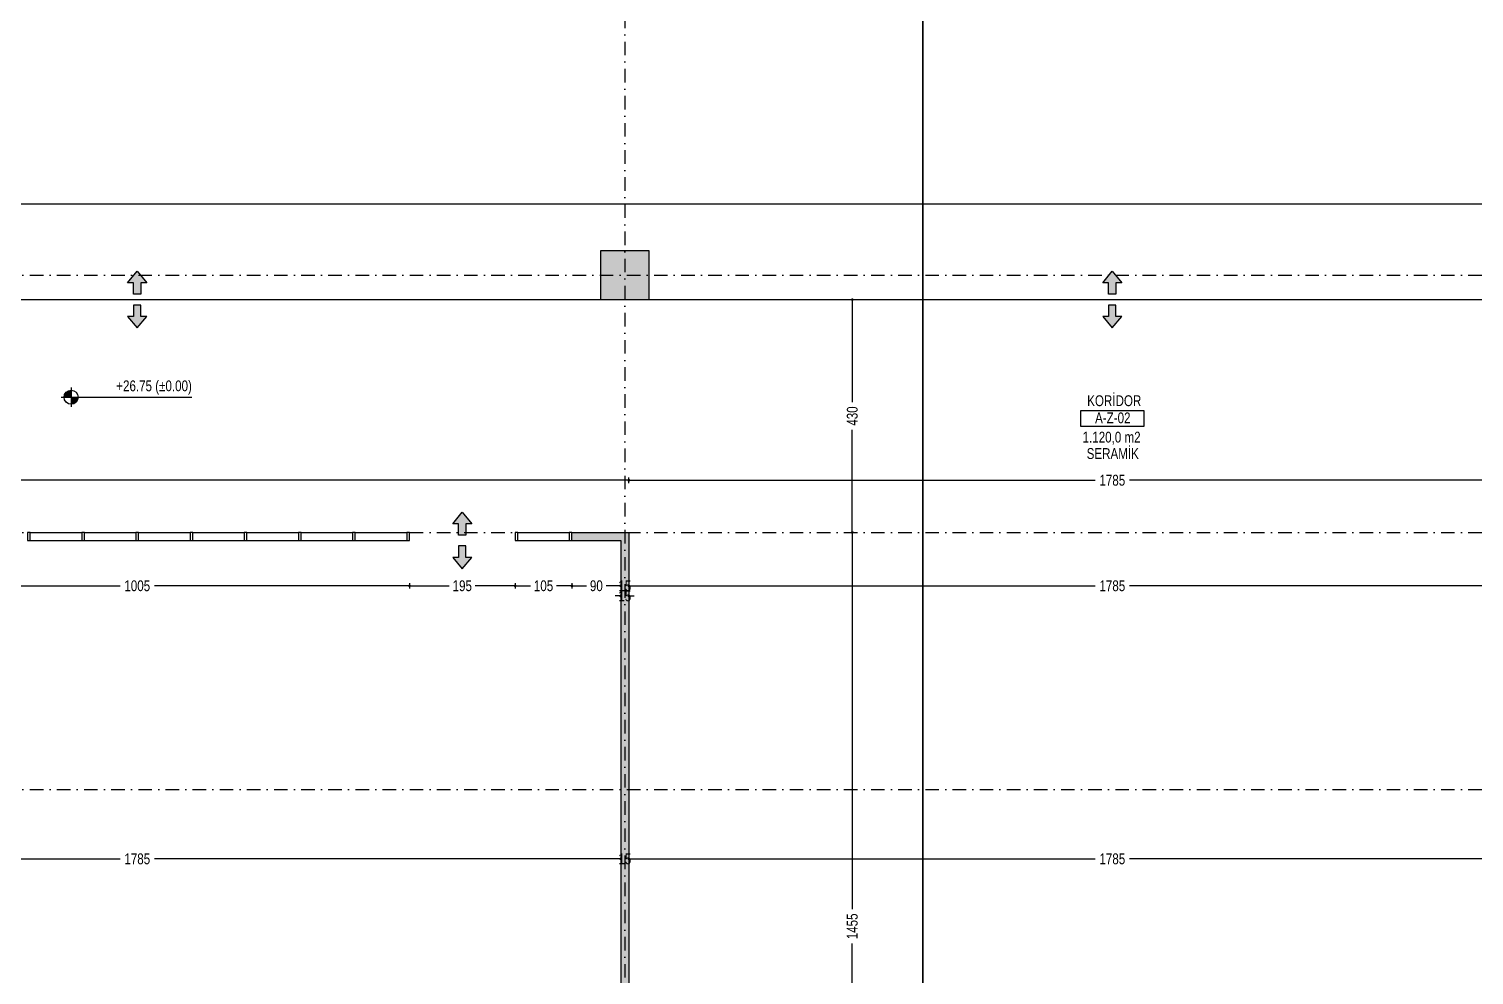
# Model space of a CAD drawing. Header units: centimetres. Extents: x 26569 to 160723, y -3143 to 14565.
# Drawn here: x 55179 to 57847, y 2171 to 3919 of the extents above; entities that cross this region are included whole.
import ezdxf
from ezdxf.enums import TextEntityAlignment as Align

# ---------------------------------------------------------------- set-up
doc = ezdxf.new("R2010")
doc.units = ezdxf.units.CM
doc.header["$LTSCALE"] = 100
doc.linetypes.add('DASHDOT2', pattern=[0.5, 0.25, -0.125, 0, -0.125])
for name, color, linetype in [('A-ANNO-DIMS', 187, 'Continuous'), ('A-ANNO-GRID', 155, 'DASHDOT2'), ('A-ANNO-IDEN', 50, 'Continuous'), ('A-ANNO-TEXT', 50, 'Continuous'), ('A-ELEV-01', 255, 'Continuous'), ('A-GLAZ-FRME', 12, 'Continuous'), ('A-GLAZ-FULL', 130, 'Continuous'), ('A-GLAZ-SILL', 8, 'Continuous'), ('A-WALL', 134, 'Continuous'), ('A-WALL-HTCH', 8, 'Continuous'), ('S-CONC', 5, 'Continuous'), ('S-HTCH', 8, 'Continuous')]:
    doc.layers.add(name, color=color, linetype=linetype)
doc.styles.add('Fields_100', font='act_simplex.shx', dxfattribs={"width": 0.8, "height": 20})
doc.dimstyles.new('FIELDS_100', dxfattribs={"dimscale": 0, "dimtxt": 20, "dimasz": 5, "dimexe": 5, "dimexo": 5, "dimgap": 5, "dimtad": 0, "dimdec": 0, "dimzin": 0, "dimdsep": 46, "dimtxsty": 'Fields_100', "dimblk": 'DOT', "dimcen": 0.09, "dimclrt": 50, "dimadec": 0, "dimazin": 0, "dimtfac": 1, "dimtdec": 0, "dimtix": 1, "dimtofl": 0, "dimtmove": 1, "dimatfit": 3, "dimfxl": 5, "dimfxlon": 1, "dimtolj": 1, "dimtzin": 0, "dimarcsym": 0})

# ---------------------------------------------------------------- blocks, each defined once
blk = doc.blocks.new('Mahal kutusu_100')
at = {"color": 0}
blk.add_lwpolyline([(-58, 30), (58, 30), (58, 0), (-58, 0)], close=True, dxfattribs=at)
at = {"color": 0, "style": 'Fields_100', "width": 0.8}
for tag, p in [('MAHAL', (3.6, 37.9)), ('KOD', (0.9, 6.2)), ('ALAN', (-1.3, -29.4)), ('KAPLAMA', (0.8, -59.7))]:
    blk.add_attdef(tag, text='', height=20, dxfattribs=at).set_placement(p, align=Align.CENTER)
blk = doc.blocks.new('_Dot')
at = {"color": 0, "linetype": 'ByBlock', "lineweight": -2}
blk.add_line((-0.5, 0), (-1, 0), dxfattribs=at)
at = {"color": 0, "linetype": 'ByBlock', "const_width": 0.5}
blk.add_lwpolyline([(-0.25, 0, 1), (0.25, 0, 1)], format="xyb", close=True, dxfattribs=at)
blk = doc.blocks.new('*D382')
at = {"layer": 'A-ANNO-DIMS', "color": 0, "lineweight": -2, "transparency": 16777216}
for p, q in [((56267, 2871.3), (56262, 2871.3)), ((56272, 2876.3), (56272, 2866.3)), ((56287, 2876.3), (56287, 2866.3)), ((56292, 2871.3), (56297, 2871.3))]:
    blk.add_line(p, q, dxfattribs=at)
at = {"layer": 'DEFPOINTS', "color": 0, "transparency": 16777216}
for p in [(56287, 2988.6), (56272, 2973.6), (56287, 2871.3)]:
    blk.add_point(p, dxfattribs=at)
at = {"layer": 'A-ANNO-DIMS', "color": 0, "lineweight": -2, "transparency": 16777216, "xscale": 5, "yscale": 5, "zscale": 5}
blk.add_blockref('_Dot', (56272, 2871.3), dxfattribs=at)
at = {"layer": 'A-ANNO-DIMS', "color": 0, "lineweight": -2, "transparency": 16777216, "xscale": 5, "yscale": 5, "zscale": 5, "rotation": 180}
blk.add_blockref('_Dot', (56287, 2871.3), dxfattribs=at)
at = {"layer": 'A-ANNO-DIMS', "color": 50, "transparency": 16777216, "insert": (56279.5, 2871.3), "char_height": 20, "attachment_point": 5, "style": 'Fields_100'}
blk.add_mtext('\\A1;15', dxfattribs=at)
blk = doc.blocks.new('*D151')
at = {"layer": 'A-ANNO-DIMS', "color": 0, "lineweight": -2, "transparency": 16777216}
for p, q in [((56694.5, 2988.6), (56704.5, 2988.6)), ((56699.5, 2983.6), (56699.5, 2292.8)), ((56699.5, 1538.6), (56699.5, 2229.4)), ((56694.5, 1533.6), (56704.5, 1533.6))]:
    blk.add_line(p, q, dxfattribs=at)
at = {"layer": 'DEFPOINTS', "color": 0, "transparency": 16777216}
for p in [(56287, 2988.6), (56699.5, 2988.6), (56622, 1533.6)]:
    blk.add_point(p, dxfattribs=at)
at = {"layer": 'A-ANNO-DIMS', "color": 0, "lineweight": -2, "transparency": 16777216, "xscale": 5, "yscale": 5, "zscale": 5}
for p, rotation in [((56699.5, 2988.6), 90), ((56699.5, 1533.6), 270)]:
    blk.add_blockref('_Dot', p, dxfattribs=dict(at, rotation=rotation))
at = {"layer": 'A-ANNO-DIMS', "color": 50, "transparency": 16777216, "insert": (56699.5, 2261.1), "char_height": 20, "attachment_point": 5, "rotation": 90, "style": 'Fields_100'}
blk.add_mtext('\\A1;1455', dxfattribs=at)
blk = doc.blocks.new('*D388')
at = {"layer": 'A-ANNO-DIMS', "color": 0, "lineweight": -2, "transparency": 16777216}
for p, q in [((56694.5, 3418.6), (56704.5, 3418.6)), ((56699.5, 3413.6), (56699.5, 3229.2)), ((56699.5, 2993.6), (56699.5, 3178)), ((56694.5, 2988.6), (56704.5, 2988.6))]:
    blk.add_line(p, q, dxfattribs=at)
at = {"layer": 'DEFPOINTS', "color": 0, "transparency": 16777216}
for p in [(56374.5, 3418.6), (56699.5, 3418.6), (56337, 2988.6)]:
    blk.add_point(p, dxfattribs=at)
at = {"layer": 'A-ANNO-DIMS', "color": 0, "lineweight": -2, "transparency": 16777216, "xscale": 5, "yscale": 5, "zscale": 5}
for p, rotation in [((56699.5, 3418.6), 90), ((56699.5, 2988.6), 270)]:
    blk.add_blockref('_Dot', p, dxfattribs=dict(at, rotation=rotation))
at = {"layer": 'A-ANNO-DIMS', "color": 50, "transparency": 16777216, "insert": (56699.5, 3203.6), "char_height": 20, "attachment_point": 5, "rotation": 90, "style": 'Fields_100'}
blk.add_mtext('\\A1;430', dxfattribs=at)
blk = doc.blocks.new('*D373')
at = {"layer": 'A-ANNO-DIMS', "color": 0, "lineweight": -2, "transparency": 16777216}
for p, q in [((52619.5, 3079.9), (52619.5, 3089.9)), ((52624.5, 3084.9), (54420, 3084.9)), ((56282, 3084.9), (54486.4, 3084.9)), ((56287, 3079.9), (56287, 3089.9))]:
    blk.add_line(p, q, dxfattribs=at)
at = {"layer": 'DEFPOINTS', "color": 0, "transparency": 16777216}
for p in [(56287, 3084.9), (52619.5, 2988.6), (56287, 2988.6)]:
    blk.add_point(p, dxfattribs=at)
at = {"layer": 'A-ANNO-DIMS', "color": 0, "lineweight": -2, "transparency": 16777216, "xscale": 5, "yscale": 5, "zscale": 5, "rotation": 180}
blk.add_blockref('_Dot', (52619.5, 3084.9), dxfattribs=at)
at = {"layer": 'A-ANNO-DIMS', "color": 0, "lineweight": -2, "transparency": 16777216, "xscale": 5, "yscale": 5, "zscale": 5}
blk.add_blockref('_Dot', (56287, 3084.9), dxfattribs=at)
at = {"layer": 'A-ANNO-DIMS', "color": 50, "transparency": 16777216, "insert": (54453.2, 3084.9), "char_height": 20, "attachment_point": 5, "style": 'Fields_100'}
blk.add_mtext('\\A1;3668', dxfattribs=at)
blk = doc.blocks.new('*D132')
at = {"layer": 'A-ANNO-DIMS', "color": 0, "lineweight": -2, "transparency": 16777216}
for p, q in [((56287, 3079.9), (56287, 3089.9)), ((56292, 3084.9), (57147.8, 3084.9)), ((58067, 3084.9), (57211.1, 3084.9)), ((58072, 3079.9), (58072, 3089.9))]:
    blk.add_line(p, q, dxfattribs=at)
at = {"layer": 'DEFPOINTS', "color": 0, "transparency": 16777216}
for p in [(58072, 3084.9), (56287, 2988.6), (58072, 2988.6)]:
    blk.add_point(p, dxfattribs=at)
at = {"layer": 'A-ANNO-DIMS', "color": 0, "lineweight": -2, "transparency": 16777216, "xscale": 5, "yscale": 5, "zscale": 5, "rotation": 180}
blk.add_blockref('_Dot', (56287, 3084.9), dxfattribs=at)
at = {"layer": 'A-ANNO-DIMS', "color": 0, "lineweight": -2, "transparency": 16777216, "xscale": 5, "yscale": 5, "zscale": 5}
blk.add_blockref('_Dot', (58072, 3084.9), dxfattribs=at)
at = {"layer": 'A-ANNO-DIMS', "color": 50, "transparency": 16777216, "insert": (57179.5, 3084.9), "char_height": 20, "attachment_point": 5, "style": 'Fields_100'}
blk.add_mtext('\\A1;1785', dxfattribs=at)
blk = doc.blocks.new('*D307')
at = {"layer": 'A-ANNO-DIMS', "color": 0, "lineweight": -2, "transparency": 16777216}
for p, q in [((54554.5, 1514.5), (54554.5, 1504.5)), ((54559.5, 1509.5), (55383.1, 1509.5)), ((56267, 1509.5), (55443.4, 1509.5)), ((56272, 1514.5), (56272, 1504.5))]:
    blk.add_line(p, q, dxfattribs=at)
at = {"layer": 'DEFPOINTS', "color": 0, "transparency": 16777216}
for p in [(56272, 2973.6), (54554.5, 1593.6), (56272, 1509.5)]:
    blk.add_point(p, dxfattribs=at)
at = {"layer": 'A-ANNO-DIMS', "color": 0, "lineweight": -2, "transparency": 16777216, "xscale": 5, "yscale": 5, "zscale": 5, "rotation": 180}
blk.add_blockref('_Dot', (54554.5, 1509.5), dxfattribs=at)
at = {"layer": 'A-ANNO-DIMS', "color": 0, "lineweight": -2, "transparency": 16777216, "xscale": 5, "yscale": 5, "zscale": 5}
blk.add_blockref('_Dot', (56272, 1509.5), dxfattribs=at)
at = {"layer": 'A-ANNO-DIMS', "color": 50, "transparency": 16777216, "insert": (55413.2, 1509.5), "char_height": 20, "attachment_point": 5, "style": 'Fields_100'}
blk.add_mtext('\\A1;1718', dxfattribs=at)
blk = doc.blocks.new('*D84')
at = {"layer": 'A-ANNO-DIMS', "color": 0, "lineweight": -2, "transparency": 16777216}
for p, q in [((54487, 2390.7), (54487, 2380.7)), ((54492, 2385.7), (55347.8, 2385.7)), ((56267, 2385.7), (55411.1, 2385.7)), ((56272, 2390.7), (56272, 2380.7))]:
    blk.add_line(p, q, dxfattribs=at)
at = {"layer": 'DEFPOINTS', "color": 0, "transparency": 16777216}
for p in [(56272, 2973.6), (54487, 2528.6), (56272, 2385.7)]:
    blk.add_point(p, dxfattribs=at)
at = {"layer": 'A-ANNO-DIMS', "color": 0, "lineweight": -2, "transparency": 16777216, "xscale": 5, "yscale": 5, "zscale": 5, "rotation": 180}
blk.add_blockref('_Dot', (54487, 2385.7), dxfattribs=at)
at = {"layer": 'A-ANNO-DIMS', "color": 0, "lineweight": -2, "transparency": 16777216, "xscale": 5, "yscale": 5, "zscale": 5}
blk.add_blockref('_Dot', (56272, 2385.7), dxfattribs=at)
at = {"layer": 'A-ANNO-DIMS', "color": 50, "transparency": 16777216, "insert": (55379.5, 2385.7), "char_height": 20, "attachment_point": 5, "style": 'Fields_100'}
blk.add_mtext('\\A1;1785', dxfattribs=at)
blk = doc.blocks.new('*D85')
at = {"layer": 'A-ANNO-DIMS', "color": 0, "lineweight": -2, "transparency": 16777216}
for p, q in [((56267, 2385.7), (56262, 2385.7)), ((56272, 2390.7), (56272, 2380.7)), ((56287, 2390.7), (56287, 2380.7)), ((56292, 2385.7), (56297, 2385.7))]:
    blk.add_line(p, q, dxfattribs=at)
at = {"layer": 'DEFPOINTS', "color": 0, "transparency": 16777216}
for p in [(56287, 2988.6), (56272, 2973.6), (56287, 2385.7)]:
    blk.add_point(p, dxfattribs=at)
at = {"layer": 'A-ANNO-DIMS', "color": 0, "lineweight": -2, "transparency": 16777216, "xscale": 5, "yscale": 5, "zscale": 5}
blk.add_blockref('_Dot', (56272, 2385.7), dxfattribs=at)
at = {"layer": 'A-ANNO-DIMS', "color": 0, "lineweight": -2, "transparency": 16777216, "xscale": 5, "yscale": 5, "zscale": 5, "rotation": 180}
blk.add_blockref('_Dot', (56287, 2385.7), dxfattribs=at)
at = {"layer": 'A-ANNO-DIMS', "color": 50, "transparency": 16777216, "insert": (56279.5, 2385.7), "char_height": 20, "attachment_point": 5, "style": 'Fields_100'}
blk.add_mtext('\\A1;15', dxfattribs=at)
blk = doc.blocks.new('*D86')
at = {"layer": 'A-ANNO-DIMS', "color": 0, "lineweight": -2, "transparency": 16777216}
for p, q in [((56287, 2390.7), (56287, 2380.7)), ((56292, 2385.7), (57147.8, 2385.7)), ((58067, 2385.7), (57211.1, 2385.7)), ((58072, 2390.7), (58072, 2380.7))]:
    blk.add_line(p, q, dxfattribs=at)
at = {"layer": 'DEFPOINTS', "color": 0, "transparency": 16777216}
for p in [(56287, 2988.6), (58072, 2988.6), (58072, 2385.7)]:
    blk.add_point(p, dxfattribs=at)
at = {"layer": 'A-ANNO-DIMS', "color": 0, "lineweight": -2, "transparency": 16777216, "xscale": 5, "yscale": 5, "zscale": 5, "rotation": 180}
blk.add_blockref('_Dot', (56287, 2385.7), dxfattribs=at)
at = {"layer": 'A-ANNO-DIMS', "color": 0, "lineweight": -2, "transparency": 16777216, "xscale": 5, "yscale": 5, "zscale": 5}
blk.add_blockref('_Dot', (58072, 2385.7), dxfattribs=at)
at = {"layer": 'A-ANNO-DIMS', "color": 50, "transparency": 16777216, "insert": (57179.5, 2385.7), "char_height": 20, "attachment_point": 5, "style": 'Fields_100'}
blk.add_mtext('\\A1;1785', dxfattribs=at)
blk = doc.blocks.new('*D237')
at = {"layer": 'A-ANNO-DIMS', "color": 0, "lineweight": -2, "transparency": 16777216}
for p, q in [((54877, 2895), (54877, 2885)), ((54882, 2890), (55347.8, 2890)), ((55877, 2890), (55411.1, 2890)), ((55882, 2895), (55882, 2885))]:
    blk.add_line(p, q, dxfattribs=at)
at = {"layer": 'DEFPOINTS', "color": 0, "transparency": 16777216}
for p in [(54877, 2973.6), (55882, 2973.6), (55882, 2890)]:
    blk.add_point(p, dxfattribs=at)
at = {"layer": 'A-ANNO-DIMS', "color": 0, "lineweight": -2, "transparency": 16777216, "xscale": 5, "yscale": 5, "zscale": 5, "rotation": 180}
blk.add_blockref('_Dot', (54877, 2890), dxfattribs=at)
at = {"layer": 'A-ANNO-DIMS', "color": 0, "lineweight": -2, "transparency": 16777216, "xscale": 5, "yscale": 5, "zscale": 5}
blk.add_blockref('_Dot', (55882, 2890), dxfattribs=at)
at = {"layer": 'A-ANNO-DIMS', "color": 50, "transparency": 16777216, "insert": (55379.5, 2890), "char_height": 20, "attachment_point": 5, "style": 'Fields_100'}
blk.add_mtext('\\A1;1005', dxfattribs=at)
blk = doc.blocks.new('*D238')
at = {"layer": 'A-ANNO-DIMS', "color": 0, "lineweight": -2, "transparency": 16777216}
for p, q in [((55882, 2895), (55882, 2885)), ((55887, 2890), (55955.4, 2890)), ((56072, 2890), (56003.5, 2890)), ((56077, 2895), (56077, 2885))]:
    blk.add_line(p, q, dxfattribs=at)
at = {"layer": 'DEFPOINTS', "color": 0, "transparency": 16777216}
for p in [(55882, 2973.6), (56077, 2973.6), (56077, 2890)]:
    blk.add_point(p, dxfattribs=at)
at = {"layer": 'A-ANNO-DIMS', "color": 0, "lineweight": -2, "transparency": 16777216, "xscale": 5, "yscale": 5, "zscale": 5, "rotation": 180}
blk.add_blockref('_Dot', (55882, 2890), dxfattribs=at)
at = {"layer": 'A-ANNO-DIMS', "color": 0, "lineweight": -2, "transparency": 16777216, "xscale": 5, "yscale": 5, "zscale": 5}
blk.add_blockref('_Dot', (56077, 2890), dxfattribs=at)
at = {"layer": 'A-ANNO-DIMS', "color": 50, "transparency": 16777216, "insert": (55979.5, 2890), "char_height": 20, "attachment_point": 5, "style": 'Fields_100'}
blk.add_mtext('\\A1;195', dxfattribs=at)
blk = doc.blocks.new('*D239')
at = {"layer": 'A-ANNO-DIMS', "color": 0, "lineweight": -2, "transparency": 16777216}
for p, q in [((56077, 2895), (56077, 2885)), ((56082, 2890), (56105.4, 2890)), ((56177, 2890), (56153.5, 2890)), ((56182, 2895), (56182, 2885))]:
    blk.add_line(p, q, dxfattribs=at)
at = {"layer": 'DEFPOINTS', "color": 0, "transparency": 16777216}
for p in [(56077, 2973.6), (56182, 2973.6), (56182, 2890)]:
    blk.add_point(p, dxfattribs=at)
at = {"layer": 'A-ANNO-DIMS', "color": 0, "lineweight": -2, "transparency": 16777216, "xscale": 5, "yscale": 5, "zscale": 5, "rotation": 180}
blk.add_blockref('_Dot', (56077, 2890), dxfattribs=at)
at = {"layer": 'A-ANNO-DIMS', "color": 0, "lineweight": -2, "transparency": 16777216, "xscale": 5, "yscale": 5, "zscale": 5}
blk.add_blockref('_Dot', (56182, 2890), dxfattribs=at)
at = {"layer": 'A-ANNO-DIMS', "color": 50, "transparency": 16777216, "insert": (56129.5, 2890), "char_height": 20, "attachment_point": 5, "style": 'Fields_100'}
blk.add_mtext('\\A1;105', dxfattribs=at)
blk = doc.blocks.new('*D240')
at = {"layer": 'A-ANNO-DIMS', "color": 0, "lineweight": -2, "transparency": 16777216}
for p, q in [((56182, 2895), (56182, 2885)), ((56187, 2890), (56209, 2890)), ((56267, 2890), (56244.9, 2890)), ((56272, 2895), (56272, 2885))]:
    blk.add_line(p, q, dxfattribs=at)
at = {"layer": 'DEFPOINTS', "color": 0, "transparency": 16777216}
for p in [(56182, 2973.6), (56272, 2973.6), (56272, 2890)]:
    blk.add_point(p, dxfattribs=at)
at = {"layer": 'A-ANNO-DIMS', "color": 0, "lineweight": -2, "transparency": 16777216, "xscale": 5, "yscale": 5, "zscale": 5, "rotation": 180}
blk.add_blockref('_Dot', (56182, 2890), dxfattribs=at)
at = {"layer": 'A-ANNO-DIMS', "color": 0, "lineweight": -2, "transparency": 16777216, "xscale": 5, "yscale": 5, "zscale": 5}
blk.add_blockref('_Dot', (56272, 2890), dxfattribs=at)
at = {"layer": 'A-ANNO-DIMS', "color": 50, "transparency": 16777216, "insert": (56227, 2890), "char_height": 20, "attachment_point": 5, "style": 'Fields_100'}
blk.add_mtext('\\A1;90', dxfattribs=at)
blk = doc.blocks.new('*D73')
at = {"layer": 'A-ANNO-DIMS', "color": 0, "lineweight": -2, "transparency": 16777216}
for p, q in [((56267, 2890), (56262, 2890)), ((56272, 2895), (56272, 2885)), ((56287, 2895), (56287, 2885)), ((56292, 2890), (56297, 2890))]:
    blk.add_line(p, q, dxfattribs=at)
at = {"layer": 'DEFPOINTS', "color": 0, "transparency": 16777216}
for p in [(56287, 2988.6), (56272, 2973.6), (56287, 2890)]:
    blk.add_point(p, dxfattribs=at)
at = {"layer": 'A-ANNO-DIMS', "color": 0, "lineweight": -2, "transparency": 16777216, "xscale": 5, "yscale": 5, "zscale": 5}
blk.add_blockref('_Dot', (56272, 2890), dxfattribs=at)
at = {"layer": 'A-ANNO-DIMS', "color": 0, "lineweight": -2, "transparency": 16777216, "xscale": 5, "yscale": 5, "zscale": 5, "rotation": 180}
blk.add_blockref('_Dot', (56287, 2890), dxfattribs=at)
at = {"layer": 'A-ANNO-DIMS', "color": 50, "transparency": 16777216, "insert": (56279.5, 2890), "char_height": 20, "attachment_point": 5, "style": 'Fields_100'}
blk.add_mtext('\\A1;15', dxfattribs=at)
blk = doc.blocks.new('*D74')
at = {"layer": 'A-ANNO-DIMS', "color": 0, "lineweight": -2, "transparency": 16777216}
for p, q in [((56287, 2895), (56287, 2885)), ((56292, 2890), (57147.8, 2890)), ((58067, 2890), (57211.1, 2890)), ((58072, 2895), (58072, 2885))]:
    blk.add_line(p, q, dxfattribs=at)
at = {"layer": 'DEFPOINTS', "color": 0, "transparency": 16777216}
for p in [(56287, 2988.6), (58072, 2988.6), (58072, 2890)]:
    blk.add_point(p, dxfattribs=at)
at = {"layer": 'A-ANNO-DIMS', "color": 0, "lineweight": -2, "transparency": 16777216, "xscale": 5, "yscale": 5, "zscale": 5, "rotation": 180}
blk.add_blockref('_Dot', (56287, 2890), dxfattribs=at)
at = {"layer": 'A-ANNO-DIMS', "color": 0, "lineweight": -2, "transparency": 16777216, "xscale": 5, "yscale": 5, "zscale": 5}
blk.add_blockref('_Dot', (58072, 2890), dxfattribs=at)
at = {"layer": 'A-ANNO-DIMS', "color": 50, "transparency": 16777216, "insert": (57179.5, 2890), "char_height": 20, "attachment_point": 5, "style": 'Fields_100'}
blk.add_mtext('\\A1;1785', dxfattribs=at)
blk = doc.blocks.new('*D409')
at = {"layer": 'A-ANNO-DIMS', "color": 0, "lineweight": -2, "transparency": 16777216}
for p, q in [((52634.5, 3590.2), (52634.5, 3600.2)), ((52639.5, 3595.2), (61640.2, 3595.2)), ((70719.5, 3595.2), (61718.8, 3595.2)), ((70724.5, 3590.2), (70724.5, 3600.2))]:
    blk.add_line(p, q, dxfattribs=at)
at = {"layer": 'DEFPOINTS', "color": 0, "transparency": 16777216}
for p in [(70724.5, 3595.2), (52634.5, 3418.6), (70724.5, 3418.6)]:
    blk.add_point(p, dxfattribs=at)
at = {"layer": 'A-ANNO-DIMS', "color": 0, "lineweight": -2, "transparency": 16777216, "xscale": 5, "yscale": 5, "zscale": 5, "rotation": 180}
blk.add_blockref('_Dot', (52634.5, 3595.2), dxfattribs=at)
at = {"layer": 'A-ANNO-DIMS', "color": 0, "lineweight": -2, "transparency": 16777216, "xscale": 5, "yscale": 5, "zscale": 5}
blk.add_blockref('_Dot', (70724.5, 3595.2), dxfattribs=at)
at = {"layer": 'A-ANNO-DIMS', "color": 50, "transparency": 16777216, "insert": (61679.5, 3595.2), "char_height": 20, "attachment_point": 5, "style": 'Fields_100'}
blk.add_mtext('\\A1;18090', dxfattribs=at)

msp = doc.modelspace()

# ---------------------------------------------------------------- hatches: boundary and pattern name
at = {"layer": 'A-ANNO-DIMS'}
h = msp.add_hatch(color=256, dxfattribs=at)
h.paths.add_polyline_path([(55257.34, 3251.35, 0.4142136), (55244.34, 3238.35), (55257.34, 3238.35)])
h.paths.add_polyline_path([(55270.34, 3238.35), (55257.34, 3238.35), (55257.34, 3225.35, 0.4142136)])
at = {"layer": 'A-ANNO-TEXT'}
h = msp.add_hatch(color=256, dxfattribs=at)
h.dxf.hatch_style = 1
h.paths.add_polyline_path([(55379.48, 3470.89), (55397.18, 3449.74), (55386.21, 3449.74), (55386.21, 3428.59), (55372.74, 3428.59), (55372.74, 3449.74), (55361.77, 3449.74)])
h = msp.add_hatch(color=256, dxfattribs=at)
h.dxf.hatch_style = 1
h.paths.add_polyline_path([(57179.48, 3470.89), (57197.18, 3449.74), (57186.21, 3449.74), (57186.21, 3428.59), (57172.74, 3428.59), (57172.74, 3449.74), (57161.77, 3449.74)])
h = msp.add_hatch(color=256, dxfattribs=at)
h.dxf.hatch_style = 1
h.paths.add_polyline_path([(55379.48, 3366.29), (55397.18, 3387.44), (55386.21, 3387.44), (55386.21, 3408.59), (55372.74, 3408.59), (55372.74, 3387.44), (55361.77, 3387.44)])
h = msp.add_hatch(color=256, dxfattribs=at)
h.dxf.hatch_style = 1
h.paths.add_polyline_path([(57179.48, 3366.29), (57197.18, 3387.44), (57186.21, 3387.44), (57186.21, 3408.59), (57172.74, 3408.59), (57172.74, 3387.44), (57161.77, 3387.44)])
h = msp.add_hatch(color=256, dxfattribs=at)
h.dxf.hatch_style = 1
h.paths.add_polyline_path([(55979.48, 3025.89), (55997.18, 3004.74), (55986.21, 3004.74), (55986.21, 2983.59), (55972.74, 2983.59), (55972.74, 3004.74), (55961.77, 3004.74)])
h = msp.add_hatch(color=256, dxfattribs=at)
h.dxf.hatch_style = 1
h.paths.add_polyline_path([(55979.48, 2921.29), (55997.18, 2942.44), (55986.21, 2942.44), (55986.21, 2963.59), (55972.74, 2963.59), (55972.74, 2942.44), (55961.77, 2942.44)])
at = {"layer": 'A-WALL-HTCH'}
h = msp.add_hatch(dxfattribs=at)
h.set_pattern_fill('DASH', color=256)
h.set_pattern_definition([(0, (47544.2896, 54361.0323), (3.175, 3.175), [3.175, -3.175])])
h.paths.add_polyline_path([(56181.98, 2988.59), (56286.98, 2988.59), (56286.98, 1608.59), (56271.98, 1608.59), (56271.98, 2973.59), (56181.98, 2973.59)])
at = {"layer": 'S-HTCH'}
h = msp.add_hatch(dxfattribs=at)
h.set_pattern_fill('ANSI33', color=256)
h.set_pattern_definition([(45, (47244.2896, 5721.5606), (-4.490128, 4.490128), []), (45, (47248.78, 5721.5606), (-4.490128, 4.490128), [3.175, -1.5875])])
h.paths.add_polyline_path([(63434.48, 1518.59), (63524.48, 1518.59), (63524.48, 1608.59), (63434.48, 1608.59)])
h.paths.add_polyline_path([(63434.48, 7218.59), (63524.48, 7218.59), (63524.48, 7308.59), (63434.48, 7308.59)])
h.paths.add_polyline_path([(61634.48, 1518.59), (61724.48, 1518.59), (61724.48, 1608.59), (61634.48, 1608.59)])
h.paths.add_polyline_path([(58034.48, 1518.59), (58124.48, 1518.59), (58124.48, 1608.59), (58034.48, 1608.59)])
h.paths.add_polyline_path([(61634.48, 7218.59), (61724.48, 7218.59), (61724.48, 7308.59), (61634.48, 7308.59)])
h.paths.add_polyline_path([(58034.48, 7218.59), (58124.48, 7218.59), (58124.48, 7308.59), (58034.48, 7308.59)])
h.paths.add_polyline_path([(63434.48, 3418.59), (63524.48, 3418.59), (63524.48, 3508.59), (63434.48, 3508.59)])
h.paths.add_polyline_path([(63434.48, 5318.59), (63524.48, 5318.59), (63524.48, 5408.59), (63434.48, 5408.59)])
h.paths.add_polyline_path([(61634.48, 3418.59), (61724.48, 3418.59), (61724.48, 3508.59), (61634.48, 3508.59)])
h.paths.add_polyline_path([(58034.48, 3418.59), (58124.48, 3418.59), (58124.48, 3508.59), (58034.48, 3508.59)])
h.paths.add_polyline_path([(61634.48, 5318.59), (61724.48, 5318.59), (61724.48, 5408.59), (61634.48, 5408.59)])
h.paths.add_polyline_path([(58034.48, 5318.59), (58124.48, 5318.59), (58124.48, 5408.59), (58034.48, 5408.59)])
h.paths.add_polyline_path([(68834.48, 3418.59), (68924.48, 3418.59), (68924.48, 3508.59), (68834.48, 3508.59)])
h.paths.add_polyline_path([(68834.48, 5318.59), (68924.48, 5318.59), (68924.48, 5408.59), (68834.48, 5408.59)])
h.paths.add_polyline_path([(67034.48, 3418.59), (67124.48, 3418.59), (67124.48, 3508.59), (67034.48, 3508.59)])
h.paths.add_polyline_path([(67034.48, 5318.59), (67124.48, 5318.59), (67124.48, 5408.59), (67034.48, 5408.59)])
h.paths.add_polyline_path([(65234.48, 3418.59), (65324.48, 3418.59), (65324.48, 3508.59), (65234.48, 3508.59)])
h.paths.add_polyline_path([(65234.48, 5318.59), (65324.48, 5318.59), (65324.48, 5408.59), (65234.48, 5408.59)])
h.paths.add_polyline_path([(61534.48, 3418.59), (61624.48, 3418.59), (61624.48, 3508.59), (61534.48, 3508.59)])
h.paths.add_polyline_path([(61534.48, 5318.59), (61624.48, 5318.59), (61624.48, 5408.59), (61534.48, 5408.59)])
h.paths.add_polyline_path([(59834.48, 3418.59), (59924.48, 3418.59), (59924.48, 3508.59), (59834.48, 3508.59)])
h.paths.add_polyline_path([(59834.48, 5318.59), (59924.48, 5318.59), (59924.48, 5408.59), (59834.48, 5408.59)])
h.paths.add_polyline_path([(56234.48, 3418.59), (56324.48, 3418.59), (56324.48, 3508.59), (56234.48, 3508.59)])
h.paths.add_polyline_path([(56234.48, 5318.59), (56324.48, 5318.59), (56324.48, 5408.59), (56234.48, 5408.59)])
h.paths.add_polyline_path([(54434.48, 3418.59), (54524.48, 3418.59), (54524.48, 3508.59), (54434.48, 3508.59)])
h.paths.add_polyline_path([(54434.48, 5318.59), (54524.48, 5318.59), (54524.48, 5408.59), (54434.48, 5408.59)])
h.paths.add_polyline_path([(52634.48, 3418.59), (52724.48, 3418.59), (52724.48, 3508.59), (52634.48, 3508.59)])
h.paths.add_polyline_path([(52634.48, 5318.59), (52724.48, 5318.59), (52724.48, 5408.59), (52634.48, 5408.59)])
h.paths.add_polyline_path([(70634.48, 5318.59), (70724.48, 5318.59), (70724.48, 5408.59), (70634.48, 5408.59)])
h.paths.add_polyline_path([(70634.48, 3418.59), (70724.48, 3418.59), (70724.48, 3508.59), (70634.48, 3508.59)])
h.paths.add_polyline_path([(70634.48, 1518.59), (70724.48, 1518.59), (70724.48, 1608.59), (70634.48, 1608.59)])
h.paths.add_polyline_path([(68834.48, 1518.59), (68924.48, 1518.59), (68924.48, 1608.59), (68834.48, 1608.59)])
h.paths.add_polyline_path([(67034.48, 1518.59), (67124.48, 1518.59), (67124.48, 1608.59), (67034.48, 1608.59)])
h.paths.add_polyline_path([(65234.48, 1518.59), (65324.48, 1518.59), (65324.48, 1608.59), (65234.48, 1608.59)])
h.paths.add_polyline_path([(61534.48, 1518.59), (61624.48, 1518.59), (61624.48, 1608.59), (61534.48, 1608.59)])
h.paths.add_polyline_path([(59834.48, 1518.59), (59924.48, 1518.59), (59924.48, 1608.59), (59834.48, 1608.59)])
h.paths.add_polyline_path([(56234.48, 1518.59), (56324.48, 1518.59), (56324.48, 1608.59), (56234.48, 1608.59)])
h.paths.add_polyline_path([(54434.48, 1518.59), (54524.48, 1518.59), (54524.48, 1608.59), (54434.48, 1608.59)])
h.paths.add_polyline_path([(52634.48, 1518.59), (52724.48, 1518.59), (52724.48, 1608.59), (52634.48, 1608.59)])
h.paths.add_polyline_path([(70634.48, 7218.59), (70724.48, 7218.59), (70724.48, 7308.59), (70634.48, 7308.59)])
h.paths.add_polyline_path([(68834.48, 7218.59), (68924.48, 7218.59), (68924.48, 7308.59), (68834.48, 7308.59)])
h.paths.add_polyline_path([(67034.48, 7218.59), (67124.48, 7218.59), (67124.48, 7308.59), (67034.48, 7308.59)])
h.paths.add_polyline_path([(65234.48, 7218.59), (65324.48, 7218.59), (65324.48, 7308.59), (65234.48, 7308.59)])
h.paths.add_polyline_path([(61534.48, 7218.59), (61624.48, 7218.59), (61624.48, 7308.59), (61534.48, 7308.59)])
h.paths.add_polyline_path([(59834.48, 7218.59), (59924.48, 7218.59), (59924.48, 7308.59), (59834.48, 7308.59)])
h.paths.add_polyline_path([(56234.48, 7218.59), (56324.48, 7218.59), (56324.48, 7308.59), (56234.48, 7308.59)])
h.paths.add_polyline_path([(54434.48, 7218.59), (54524.48, 7218.59), (54524.48, 7308.59), (54434.48, 7308.59)])
h.paths.add_polyline_path([(52634.48, 7218.59), (52724.48, 7218.59), (52724.48, 7308.59), (52634.48, 7308.59)])

# ---------------------------------------------------------------- linework, layer by layer
at = {"layer": 'A-ANNO-DIMS'}
for p, q in [((55257.34, 3256.35), (55257.34, 3220.35)), ((55239.34, 3238.35), (55480.34, 3238.35))]:
    msp.add_line(p, q, dxfattribs=at)
msp.add_circle((55257.34, 3238.35), 13, dxfattribs=at)
at = {"layer": 'A-ANNO-GRID'}
for p, q in [((56279.48, 8203.59), (56279.48, 1408.59)), ((49419.63, 3463.59), (71224.48, 3463.59)), ((49419.63, 2988.59), (71224.48, 2988.59)), ((49419.63, 2513.59), (71224.48, 2513.59))]:
    msp.add_line(p, q, dxfattribs=at)
at = {"layer": 'A-ANNO-GRID', "const_width": 3}
msp.add_lwpolyline([(56829.48, 8173.59), (56829.48, -2255.98)], dxfattribs=at)
at = {"layer": 'A-ANNO-TEXT'}
for points in [[(55379.48, 3470.89), (55397.18, 3449.74), (55386.21, 3449.74), (55386.21, 3428.59), (55372.74, 3428.59), (55372.74, 3449.74), (55361.77, 3449.74)], [(57179.48, 3470.89), (57197.18, 3449.74), (57186.21, 3449.74), (57186.21, 3428.59), (57172.74, 3428.59), (57172.74, 3449.74), (57161.77, 3449.74)], [(55379.48, 3366.29), (55397.18, 3387.44), (55386.21, 3387.44), (55386.21, 3408.59), (55372.74, 3408.59), (55372.74, 3387.44), (55361.77, 3387.44)], [(57179.48, 3366.29), (57197.18, 3387.44), (57186.21, 3387.44), (57186.21, 3408.59), (57172.74, 3408.59), (57172.74, 3387.44), (57161.77, 3387.44)], [(55979.48, 3025.89), (55997.18, 3004.74), (55986.21, 3004.74), (55986.21, 2983.59), (55972.74, 2983.59), (55972.74, 3004.74), (55961.77, 3004.74)], [(55979.48, 2921.29), (55997.18, 2942.44), (55986.21, 2942.44), (55986.21, 2963.59), (55972.74, 2963.59), (55972.74, 2942.44), (55961.77, 2942.44)]]:
    msp.add_lwpolyline(points, close=True, dxfattribs=at)
at = {"layer": 'A-ELEV-01'}
for p, q in [((54524.48, 3418.59), (56234.48, 3418.59)), ((56324.48, 3418.59), (58034.48, 3418.59))]:
    msp.add_line(p, q, dxfattribs=at)
at = {"layer": 'A-GLAZ-FRME'}
for points in [[(55176.98, 2973.59), (55181.98, 2973.59), (55181.98, 2988.59), (55176.98, 2988.59)], [(55276.98, 2973.59), (55281.98, 2973.59), (55281.98, 2988.59), (55276.98, 2988.59)], [(55376.98, 2973.59), (55381.98, 2973.59), (55381.98, 2988.59), (55376.98, 2988.59)], [(55476.98, 2973.59), (55481.98, 2973.59), (55481.98, 2988.59), (55476.98, 2988.59)], [(55576.98, 2973.59), (55581.98, 2973.59), (55581.98, 2988.59), (55576.98, 2988.59)], [(55676.98, 2973.59), (55681.98, 2973.59), (55681.98, 2988.59), (55676.98, 2988.59)], [(55776.98, 2973.59), (55781.98, 2973.59), (55781.98, 2988.59), (55776.98, 2988.59)], [(55876.98, 2973.59), (55881.98, 2973.59), (55881.98, 2988.59), (55876.98, 2988.59)], [(56076.98, 2973.59), (56081.98, 2973.59), (56081.98, 2988.59), (56076.98, 2988.59)], [(56176.98, 2973.59), (56181.98, 2973.59), (56181.98, 2988.59), (56176.98, 2988.59)]]:
    msp.add_lwpolyline(points, close=True, dxfattribs=at)
at = {"layer": 'A-GLAZ-FULL'}
for p, q in [((55181.98, 2988.59), (55276.98, 2988.59)), ((55281.98, 2988.59), (55376.98, 2988.59)), ((55381.98, 2988.59), (55476.98, 2988.59)), ((55481.98, 2988.59), (55576.98, 2988.59)), ((55581.98, 2988.59), (55676.98, 2988.59)), ((55681.98, 2988.59), (55776.98, 2988.59)), ((55781.98, 2988.59), (55876.98, 2988.59)), ((56081.98, 2988.59), (56176.98, 2988.59))]:
    msp.add_line(p, q, dxfattribs=at)
at = {"layer": 'A-GLAZ-SILL'}
for p, q in [((55181.98, 2973.59), (55276.98, 2973.59)), ((55281.98, 2973.59), (55376.98, 2973.59)), ((55381.98, 2973.59), (55476.98, 2973.59)), ((55481.98, 2973.59), (55576.98, 2973.59)), ((55581.98, 2973.59), (55676.98, 2973.59)), ((55681.98, 2973.59), (55776.98, 2973.59)), ((55781.98, 2973.59), (55876.98, 2973.59)), ((56081.98, 2973.59), (56176.98, 2973.59))]:
    msp.add_line(p, q, dxfattribs=at)
at = {"layer": 'A-WALL'}
for points in [[(55881.98, 2973.59), (55881.98, 2988.59)], [(56181.98, 2988.59), (56286.98, 2988.59), (56286.98, 1608.59)], [(56181.98, 2973.59), (56181.98, 2988.59)], [(56181.98, 2973.59), (56271.98, 2973.59), (56271.98, 1608.59)]]:
    msp.add_lwpolyline(points, dxfattribs=at)
at = {"layer": 'S-CONC'}
msp.add_lwpolyline([(56234.48, 3418.59), (56324.48, 3418.59), (56324.48, 3508.59), (56234.48, 3508.59)], close=True, dxfattribs=at)

# ---------------------------------------------------------------- block references
at = {"layer": 'A-ANNO-IDEN'}
msp.add_blockref('Mahal kutusu_100', (57179.48, 3184), dxfattribs=at).add_auto_attribs({'MAHAL': 'KORİDOR', 'KOD': 'A-Z-02', 'ALAN': '1.120,0 m2', 'KAPLAMA': 'SERAMİK'})

# ---------------------------------------------------------------- texts
at = {"layer": 'A-ANNO-TEXT', "insert": (55480.34, 3243.35), "char_height": 20, "attachment_point": 9, "style": 'Fields_100'}
msp.add_mtext_dynamic_manual_height_columns('+26.75 (%%P0.00)', width=436.6649, gutter_width=100, heights=[0], dxfattribs=at)

# ---------------------------------------------------------------- dimensions: what is measured, and where the dimension line sits
at = {"layer": 'A-ANNO-DIMS'}
for base, p1, p2, picture, middle in [((70724.48, 3595.2), (52634.48, 3418.59), (70724.48, 3418.59), '*D409', (61679.48, 3595.2)), ((56286.97635264, 3084.87659092), (52619.47635264, 2988.59325813), (56286.97635264, 2988.59325813), '*D373', (54453.22635264, 3084.87659092)), ((58071.98, 3084.88), (56286.98, 2988.59), (58071.98, 2988.59), '*D132', (57179.48, 3084.88)), ((56286.98, 2871.31), (56271.98, 2973.59), (56286.98, 2988.59), '*D382', (56279.48, 2871.31)), ((56286.98, 2385.74), (56271.98, 2973.59), (56286.98, 2988.59), '*D85', (56279.48, 2385.74)), ((56286.98, 2889.98), (56271.98, 2973.59), (56286.98, 2988.59), '*D73', (56279.48, 2889.98)), ((58071.98, 2385.74), (56286.98, 2988.59), (58071.98, 2988.59), '*D86', (57179.48, 2385.74)), ((58071.98, 2889.98), (56286.98, 2988.59), (58071.98, 2988.59), '*D74', (57179.48, 2889.98)), ((56271.98, 2385.74), (54486.98, 2528.59), (56271.98, 2973.59), '*D84', (55379.48, 2385.74)), ((56271.97635264, 1509.45525195), (54554.47635264, 1593.59325813), (56271.97635264, 2973.59325813), '*D307', (55413.22635264, 1509.45525195)), ((55881.98, 2889.98), (54876.98, 2973.59), (55881.98, 2973.59), '*D237', (55379.48, 2889.98)), ((56076.98, 2889.98), (55881.98, 2973.59), (56076.98, 2973.59), '*D238', (55979.48, 2889.98)), ((56181.98, 2889.98), (56076.98, 2973.59), (56181.98, 2973.59), '*D239', (56129.48, 2889.98)), ((56271.98, 2889.98), (56181.98, 2973.59), (56271.98, 2973.59), '*D240', (56226.98, 2889.98))]:
    dim = msp.add_linear_dim(base=base, p1=p1, p2=p2, dimstyle='FIELDS_100', override={"dimscale": 1}, dxfattribs=at)
    dim.commit()
    dim.dimension.update_dxf_attribs({"geometry": picture, "text_midpoint": middle})
for base, p1, p2, picture, middle in [((56699.47, 3418.59), (56336.98, 2988.59), (56374.48, 3418.59), '*D388', (56699.47, 3203.59)), ((56699.47, 2988.59), (56621.98, 1533.59), (56286.98, 2988.59), '*D151', (56699.47, 2261.09))]:
    dim = msp.add_linear_dim(base=base, p1=p1, p2=p2, angle=90, dimstyle='FIELDS_100', override={"dimscale": 1}, dxfattribs=at)
    dim.commit()
    dim.dimension.update_dxf_attribs({"geometry": picture, "text_midpoint": middle})

doc.saveas('drawing.dxf')
